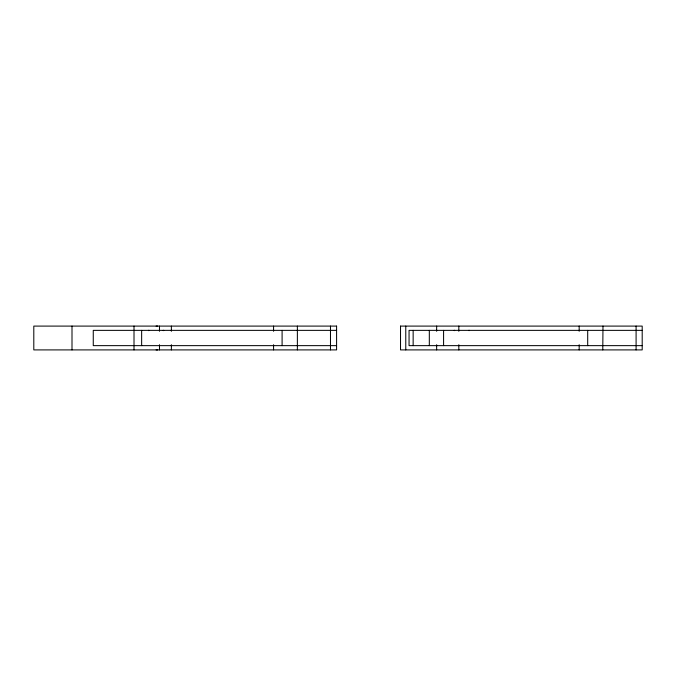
<?xml version="1.0" encoding="UTF-8"?>
<svg xmlns="http://www.w3.org/2000/svg" width="676" height="676" viewBox="0 0 676 676"><rect width="100%" height="100%" fill="white"/><g stroke="black" fill="none" stroke-linecap="round" stroke-linejoin="round"><path stroke-width="1.01" d="M282.095 345.639L282.095 330.361M405.769 349.906L405.769 326.094M413.146 345.639L413.146 330.361M429.319 345.639L429.319 330.361M436.645 349.906L436.645 344.726M436.645 331.274L436.645 326.094M458.827 349.906L458.827 344.726M458.827 331.274L458.827 326.094M587.697 345.639L587.697 330.361M148.754 330.665L149.092 330.37L148.458 330.361M454.365 330.665L454.695 330.37L454.061 330.361M163.736 330.361L163.127 330.37L163.431 330.665M469.347 330.361L468.73 330.37L469.043 330.665M156.097 326.094L157.66 326.094M336.589 330.361L93.263 330.361L93.263 345.639L336.589 345.639M642.2 330.361L409.056 330.361L409.056 345.639L642.2 345.639M156.097 349.906L157.66 349.906M602.781 349.906L602.984 326.094M636.091 326.094L636.091 349.906M579.171 326.094L579.171 331.274M579.171 344.726L579.171 349.906M443.583 330.361L443.583 345.639M330.48 326.094L330.48 349.906M297.372 326.094L297.372 349.906M273.569 326.094L273.569 331.274M273.569 344.726L273.569 349.906M171.374 326.094L171.374 331.274M171.374 344.726L171.374 349.906M159.477 326.094L159.477 331.274M159.477 344.726L159.477 349.906M141.647 330.361L141.647 345.639M134.009 326.094L134.009 349.906M72.002 326.094L72.002 349.906M400.53 326.094L400.53 349.906L642.2 349.906L642.2 326.094L400.53 326.094M336.589 326.094L33.8 326.094L33.8 349.906L336.589 349.906L336.589 326.094"/></g></svg>
